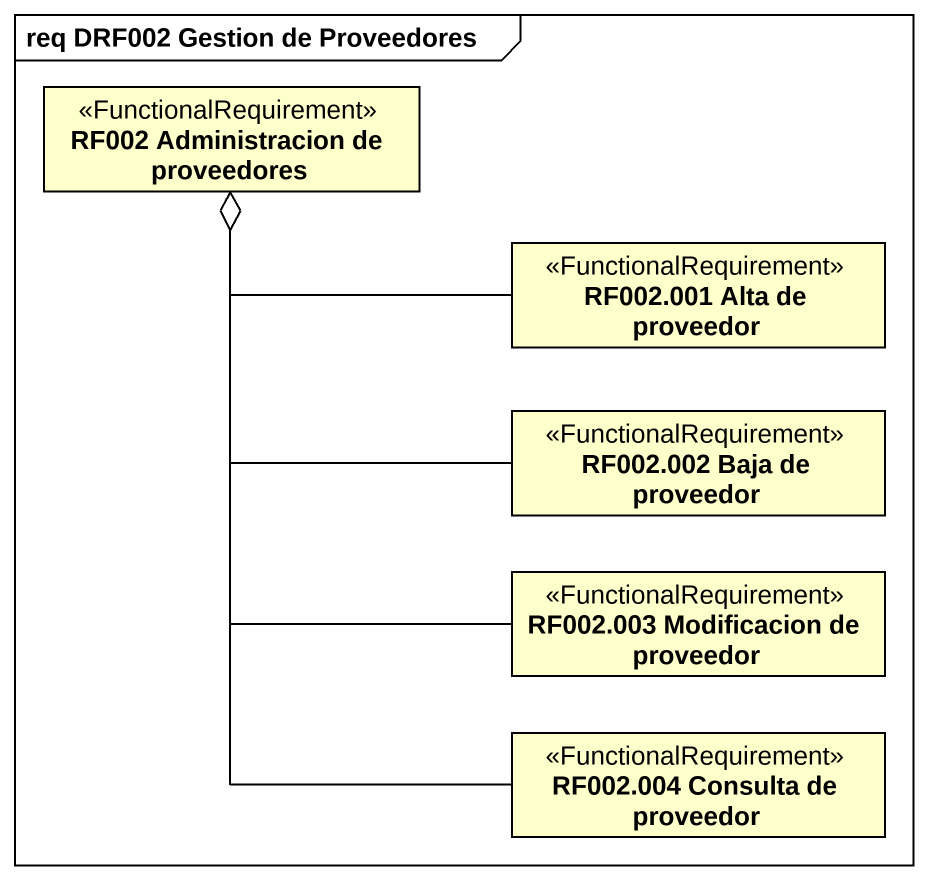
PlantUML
@startuml
mainframe req DRF002 Gestion de Proveedores
hide circle
hide empty members
class "RF002 Administracion de proveedores" as RF002_Administracion_de <<FunctionalRequirement>>
class "RF002.001 Alta de proveedor" as RF002_001_Alta_de_proveedor <<FunctionalRequirement>>
class "RF002.002 Baja de proveedor" as RF002_002_Baja_de_proveedor <<FunctionalRequirement>>
class "RF002.003 Modificacion de proveedor" as RF002_003_Modificacion_de <<FunctionalRequirement>>
class "RF002.004 Consulta de proveedor" as RF002_004_Consulta_de <<FunctionalRequirement>>
RF002_001_Alta_de_proveedor -left-o RF002_Administracion_de
RF002_002_Baja_de_proveedor -up-o RF002_Administracion_de
RF002_003_Modificacion_de -up-o RF002_Administracion_de
RF002_004_Consulta_de -up-o RF002_Administracion_de
@enduml
